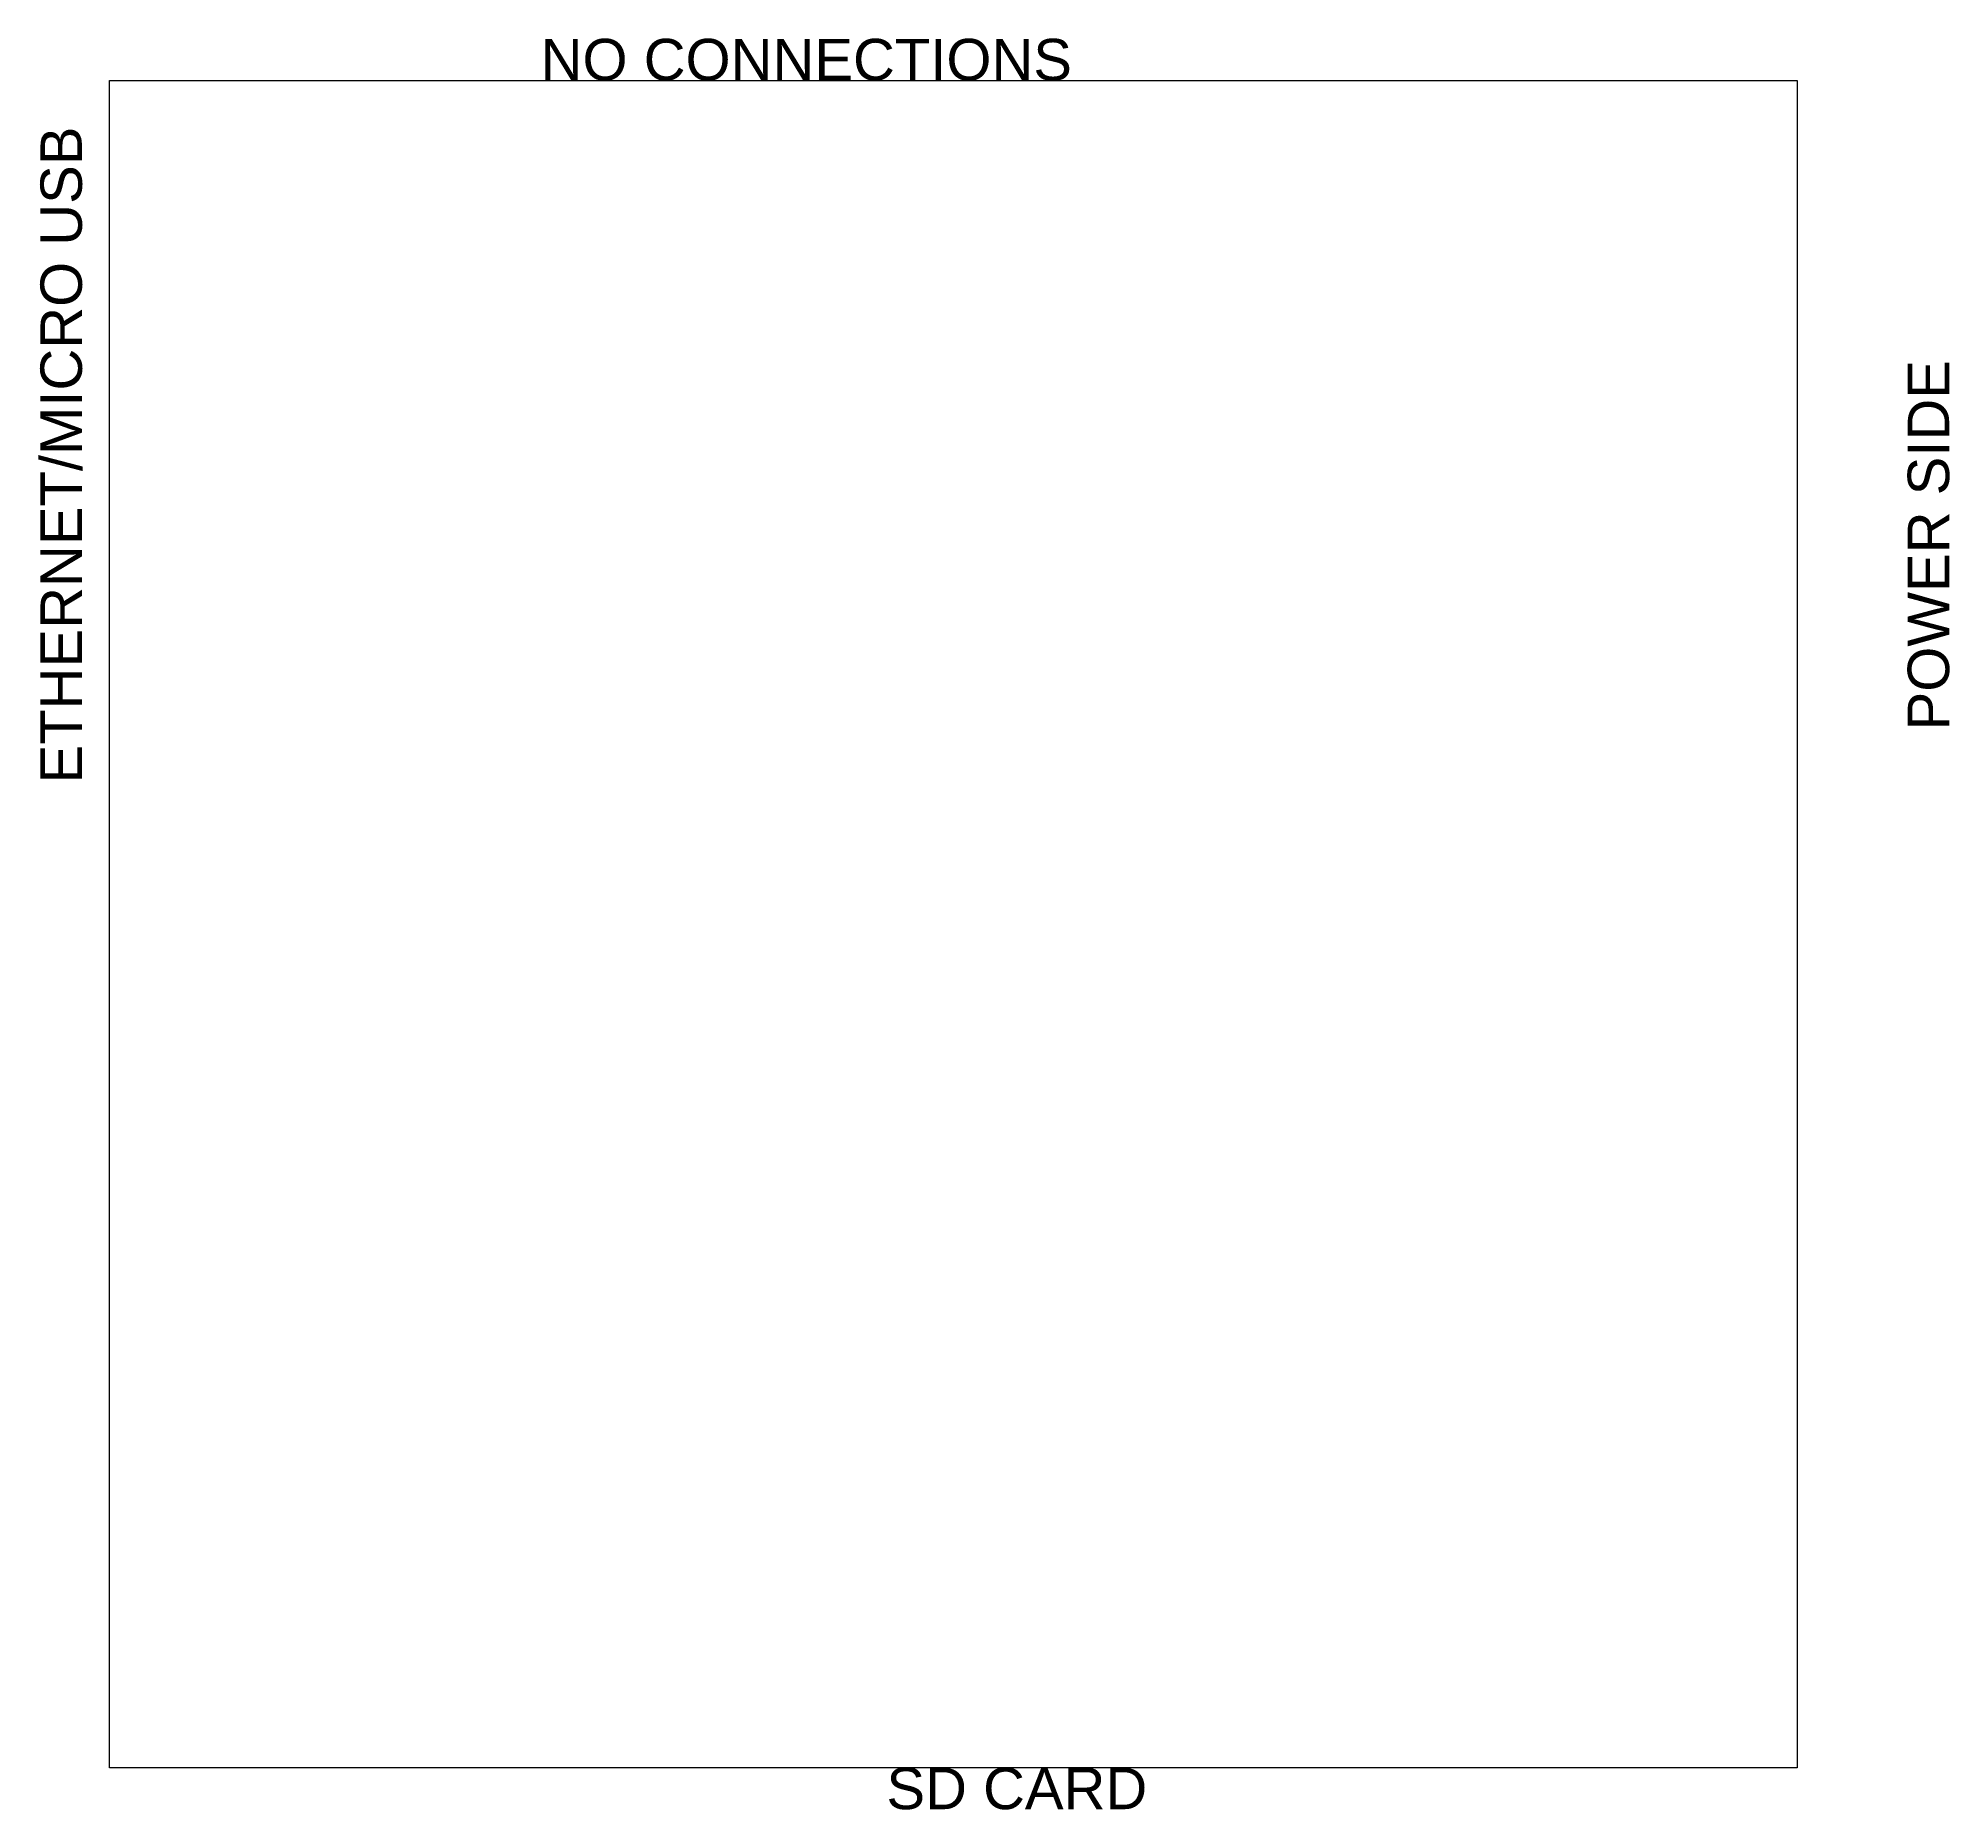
# Model space of a CAD drawing. Header units: millimetres. Extents: x -10 to 266, y -6 to 250.
import ezdxf

# ---------------------------------------------------------------- set-up
doc = ezdxf.new("R2010")
doc.units = ezdxf.units.MM
doc.layers.get('0').update_dxf_attribs({"lineweight": 25})
doc.styles.add('textstyle11', font='')
doc.styles.add('textstyle12', font='')
doc.styles.add('textstyle13', font='')
doc.styles.add('textstyle14', font='')
doc.styles.get('textstyle11').set_extended_font_data('Arial')
doc.styles.get('textstyle12').set_extended_font_data('Arial')
doc.styles.get('textstyle13').set_extended_font_data('Arial')
doc.styles.get('textstyle14').set_extended_font_data('Arial')
picture_1 = doc.add_image_def('image1.jpg', size_in_pixel=(1357, 1357))

msp = doc.modelspace()

# ---------------------------------------------------------------- texts
at = {"char_height": 1, "attachment_point": 1}
for s, insert, style in [('\\H6; NO CONNECTIONS', (60, 250), 'textstyle13'), ('\\H6; SD CARD', (110, 0), 'textstyle14')]:
    msp.add_mtext(s, dxfattribs=dict(at, insert=insert, style=style))
at = {"char_height": 1, "attachment_point": 1, "rotation": 90}
for s, insert, style in [('\\H6; ETHERNET/MICRO USB', (-10, 140), 'textstyle12'), ('\\H6;POWER SIDE', (260, 150), 'textstyle11')]:
    msp.add_mtext(s, dxfattribs=dict(at, insert=insert, style=style))

# ---------------------------------------------------------------- pictures from other files: only their frames are drawn
image = msp.add_image(picture_1, insert=(0, 0), size_in_units=(244, 244))
image.dxf.flags = 7

doc.saveas('drawing.dxf')
